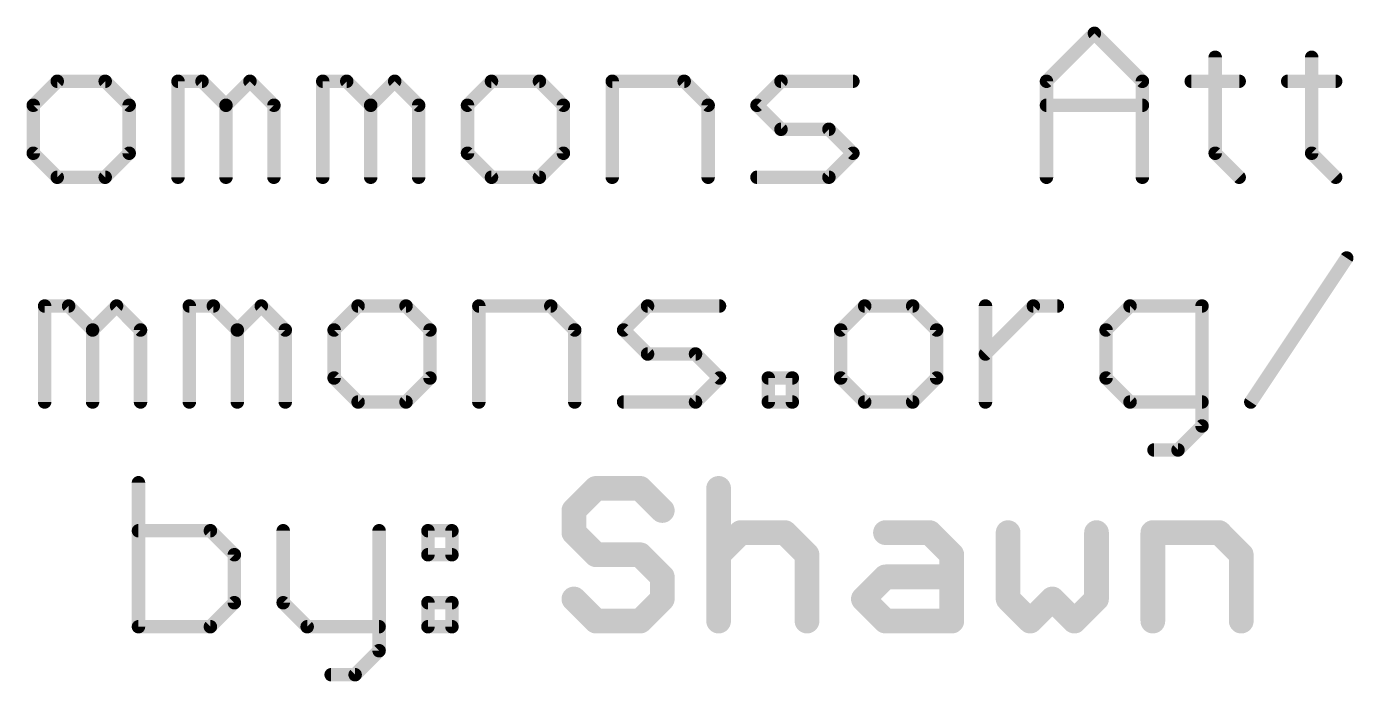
# Model space of a CAD drawing. Extents: x -36 to 72, y -18 to 26.
# Drawn here: x 9.19 to 24.2, y -18.32 to -10.92 of the extents above; entities that cross this region are included whole.
import ezdxf

# ---------------------------------------------------------------- set-up
doc = ezdxf.new("R2010")
doc.units = 0
doc.layers.add('51', color=53, linetype='CONTINUOUS')

msp = doc.modelspace()

# ---------------------------------------------------------------- linework, layer by layer
at = {"layer": '51'}
for points, const_width in [([(20.7252, -11.5391), (21.2676, -10.9968)], 0.1524), ([(21.2676, -10.9968), (21.8099, -11.5391)], 0.1524), ([(22.6335, -11.268), (22.6335, -12.3526)], 0.1524), ([(23.725, -11.268), (23.725, -12.3526)], 0.1524), ([(9.5363, -11.5391), (9.2651, -11.8103)], 0.1524), ([(10.0786, -11.5391), (9.5363, -11.5391)], 0.1524), ([(10.3498, -11.8103), (10.0786, -11.5391)], 0.1524), ([(10.9023, -12.6238), (10.9023, -11.5391)], 0.1524), ([(10.9023, -11.5391), (11.1735, -11.5391)], 0.1524), ([(11.1735, -11.5391), (11.4446, -11.8103)], 0.1524), ([(11.4446, -11.8103), (11.7158, -11.5391)], 0.1524), ([(11.7158, -11.5391), (11.987, -11.8103)], 0.1524), ([(12.5395, -12.6238), (12.5395, -11.5391)], 0.1524), ([(12.5395, -11.5391), (12.8106, -11.5391)], 0.1524), ([(12.8106, -11.5391), (13.0818, -11.8103)], 0.1524), ([(13.0818, -11.8103), (13.3529, -11.5391)], 0.1524), ([(13.3529, -11.5391), (13.6241, -11.8103)], 0.1524), ([(14.4478, -11.5391), (14.1766, -11.8103)], 0.1524), ([(14.9901, -11.5391), (14.4478, -11.5391)], 0.1524), ([(15.2613, -11.8103), (14.9901, -11.5391)], 0.1524), ([(15.8138, -12.6238), (15.8138, -11.5391)], 0.1524), ([(15.8138, -11.5391), (16.6273, -11.5391)], 0.1524), ([(16.6273, -11.5391), (16.8984, -11.8103)], 0.1524), ([(17.4509, -11.8103), (17.7221, -11.5391)], 0.1524), ([(17.7221, -11.5391), (18.5356, -11.5391)], 0.1524), ([(20.7252, -12.6238), (20.7252, -11.5391)], 0.1524), ([(21.8099, -11.5391), (21.8099, -12.6238)], 0.1524), ([(22.3624, -11.5391), (22.9047, -11.5391)], 0.1524), ([(23.4538, -11.5391), (23.9962, -11.5391)], 0.1524), ([(9.2651, -11.8103), (9.2651, -12.3526)], 0.1524), ([(10.3498, -12.3526), (10.3498, -11.8103)], 0.1524), ([(11.4446, -11.8103), (11.4446, -12.6238)], 0.1524), ([(11.987, -11.8103), (11.987, -12.6238)], 0.1524), ([(13.0818, -11.8103), (13.0818, -12.6238)], 0.1524), ([(13.6241, -11.8103), (13.6241, -12.6238)], 0.1524), ([(14.1766, -11.8103), (14.1766, -12.3526)], 0.1524), ([(15.2613, -12.3526), (15.2613, -11.8103)], 0.1524), ([(16.8984, -11.8103), (16.8984, -12.6238)], 0.1524), ([(17.7221, -12.0815), (17.4509, -11.8103)], 0.1524), ([(20.7252, -11.8103), (21.8099, -11.8103)], 0.1524), ([(18.2644, -12.0815), (17.7221, -12.0815)], 0.1524), ([(18.5356, -12.3526), (18.2644, -12.0815)], 0.1524), ([(9.2651, -12.3526), (9.5363, -12.6238)], 0.1524), ([(10.0786, -12.6238), (10.3498, -12.3526)], 0.1524), ([(14.1766, -12.3526), (14.4478, -12.6238)], 0.1524), ([(14.9901, -12.6238), (15.2613, -12.3526)], 0.1524), ([(18.2644, -12.6238), (18.5356, -12.3526)], 0.1524), ([(22.6335, -12.3526), (22.9047, -12.6238)], 0.1524), ([(23.725, -12.3526), (23.9962, -12.6238)], 0.1524), ([(9.5363, -12.6238), (10.0786, -12.6238)], 0.1524), ([(14.4478, -12.6238), (14.9901, -12.6238)], 0.1524), ([(17.4509, -12.6238), (18.2644, -12.6238)], 0.1524), ([(23.0365, -15.1638), (24.1212, -13.5368)], 0.1524), ([(9.3935, -15.1638), (9.3935, -14.0791)], 0.1524), ([(9.3935, -14.0791), (9.6647, -14.0791)], 0.1524), ([(9.6647, -14.0791), (9.9359, -14.3503)], 0.1524), ([(9.9359, -14.3503), (10.207, -14.0791)], 0.1524), ([(10.207, -14.0791), (10.4782, -14.3503)], 0.1524), ([(11.0307, -15.1638), (11.0307, -14.0791)], 0.1524), ([(11.0307, -14.0791), (11.3019, -14.0791)], 0.1524), ([(11.3019, -14.0791), (11.573, -14.3503)], 0.1524), ([(11.573, -14.3503), (11.8442, -14.0791)], 0.1524), ([(11.8442, -14.0791), (12.1154, -14.3503)], 0.1524), ([(12.939, -14.0791), (12.6679, -14.3503)], 0.1524), ([(13.4814, -14.0791), (12.939, -14.0791)], 0.1524), ([(13.7525, -14.3503), (13.4814, -14.0791)], 0.1524), ([(14.305, -15.1638), (14.305, -14.0791)], 0.1524), ([(14.305, -14.0791), (15.1185, -14.0791)], 0.1524), ([(15.1185, -14.0791), (15.3897, -14.3503)], 0.1524), ([(15.9422, -14.3503), (16.2133, -14.0791)], 0.1524), ([(16.2133, -14.0791), (17.0268, -14.0791)], 0.1524), ([(18.6691, -14.0791), (18.3979, -14.3503)], 0.1524), ([(19.2114, -14.0791), (18.6691, -14.0791)], 0.1524), ([(19.4826, -14.3503), (19.2114, -14.0791)], 0.1524), ([(20.0351, -15.1638), (20.0351, -14.0791)], 0.1524), ([(20.0351, -14.6215), (20.5774, -14.0791)], 0.1524), ([(20.5774, -14.0791), (20.8486, -14.0791)], 0.1524), ([(21.6705, -14.0791), (21.3994, -14.3503)], 0.1524), ([(22.484, -14.0791), (21.6705, -14.0791)], 0.1524), ([(22.484, -15.435), (22.484, -14.0791)], 0.1524), ([(9.9359, -14.3503), (9.9359, -15.1638)], 0.1524), ([(10.4782, -14.3503), (10.4782, -15.1638)], 0.1524), ([(11.573, -14.3503), (11.573, -15.1638)], 0.1524), ([(12.1154, -14.3503), (12.1154, -15.1638)], 0.1524), ([(12.6679, -14.3503), (12.6679, -14.8926)], 0.1524), ([(13.7525, -14.8926), (13.7525, -14.3503)], 0.1524), ([(15.3897, -14.3503), (15.3897, -15.1638)], 0.1524), ([(16.2133, -14.6215), (15.9422, -14.3503)], 0.1524), ([(18.3979, -14.3503), (18.3979, -14.8926)], 0.1524), ([(19.4826, -14.8926), (19.4826, -14.3503)], 0.1524), ([(21.3994, -14.3503), (21.3994, -14.8926)], 0.1524), ([(16.7557, -14.6215), (16.2133, -14.6215)], 0.1524), ([(17.0268, -14.8926), (16.7557, -14.6215)], 0.1524), ([(12.6679, -14.8926), (12.939, -15.1638)], 0.1524), ([(13.4814, -15.1638), (13.7525, -14.8926)], 0.1524), ([(16.7557, -15.1638), (17.0268, -14.8926)], 0.1524), ([(17.5793, -15.1638), (17.5793, -14.8926)], 0.1524), ([(17.5793, -14.8926), (17.8505, -14.8926)], 0.1524), ([(17.8505, -14.8926), (17.8505, -15.1638)], 0.1524), ([(18.3979, -14.8926), (18.6691, -15.1638)], 0.1524), ([(19.2114, -15.1638), (19.4826, -14.8926)], 0.1524), ([(21.3994, -14.8926), (21.6705, -15.1638)], 0.1524), ([(12.939, -15.1638), (13.4814, -15.1638)], 0.1524), ([(15.9422, -15.1638), (16.7557, -15.1638)], 0.1524), ([(17.8505, -15.1638), (17.5793, -15.1638)], 0.1524), ([(18.6691, -15.1638), (19.2114, -15.1638)], 0.1524), ([(21.6705, -15.1638), (22.484, -15.1638)], 0.1524), ([(22.2128, -15.7061), (22.484, -15.435)], 0.1524), ([(21.9417, -15.7061), (22.2128, -15.7061)], 0.1524), ([(10.4549, -16.0768), (10.4549, -17.7038)], 0.1524), ([(15.6297, -16.1404), (15.3797, -16.3904)], 0.2794), ([(16.1296, -16.1404), (15.6297, -16.1404)], 0.2794), ([(16.3796, -16.3904), (16.1296, -16.1404)], 0.2794), ([(17.0169, -16.1404), (17.0169, -17.6403)], 0.2794), ([(15.3797, -16.3904), (15.3797, -16.6404)], 0.2794), ([(15.3797, -16.6404), (15.6297, -16.8904)], 0.2794), ([(17.0169, -16.8904), (17.2668, -16.6404)], 0.2794), ([(17.2668, -16.6404), (17.7668, -16.6404)], 0.2794), ([(17.7668, -16.6404), (18.0168, -16.8904)], 0.2794), ([(18.904, -16.6404), (19.404, -16.6404)], 0.2794), ([(19.404, -16.6404), (19.6539, -16.8904)], 0.2794), ([(20.2912, -16.6404), (20.2912, -17.3903)], 0.2794), ([(21.2911, -17.3903), (21.2911, -16.6404)], 0.2794), ([(21.9283, -17.6403), (21.9283, -16.6404)], 0.2794), ([(21.9283, -16.6404), (22.6783, -16.6404)], 0.2794), ([(22.6783, -16.6404), (22.9282, -16.8904)], 0.2794), ([(11.2684, -16.6191), (10.4549, -16.6191)], 0.1524), ([(11.5395, -16.8903), (11.2684, -16.6191)], 0.1524), ([(12.092, -16.6191), (12.092, -17.4326)], 0.1524), ([(13.1767, -16.6191), (13.1767, -17.975)], 0.1524), ([(13.7292, -16.6191), (14.0004, -16.6191)], 0.1524), ([(13.7292, -16.8903), (13.7292, -16.6191)], 0.1524), ([(14.0004, -16.6191), (14.0004, -16.8903)], 0.1524), ([(15.6297, -16.8904), (16.1296, -16.8904)], 0.2794), ([(16.1296, -16.8904), (16.3796, -17.1403)], 0.2794), ([(18.0168, -16.8904), (18.0168, -17.6403)], 0.2794), ([(19.6539, -16.8904), (19.6539, -17.6403)], 0.2794), ([(22.9282, -16.8904), (22.9282, -17.6403)], 0.2794), ([(11.5395, -17.4326), (11.5395, -16.8903)], 0.1524), ([(14.0004, -16.8903), (13.7292, -16.8903)], 0.1524), ([(16.3796, -17.1403), (16.3796, -17.3903)], 0.2794), ([(18.654, -17.3903), (18.904, -17.1403)], 0.2794), ([(18.904, -17.1403), (19.6539, -17.1403)], 0.2794), ([(15.6297, -17.6403), (15.3797, -17.3903)], 0.2794), ([(16.3796, -17.3903), (16.1296, -17.6403)], 0.2794), ([(18.904, -17.6403), (18.654, -17.3903)], 0.2794), ([(20.2912, -17.3903), (20.5411, -17.6403)], 0.2794), ([(20.5411, -17.6403), (20.7911, -17.3903)], 0.2794), ([(20.7911, -17.3903), (21.0411, -17.6403)], 0.2794), ([(21.0411, -17.6403), (21.2911, -17.3903)], 0.2794), ([(11.2684, -17.7038), (11.5395, -17.4326)], 0.1524), ([(12.092, -17.4326), (12.3632, -17.7038)], 0.1524), ([(13.7292, -17.4326), (14.0004, -17.4326)], 0.1524), ([(13.7292, -17.7038), (13.7292, -17.4326)], 0.1524), ([(14.0004, -17.4326), (14.0004, -17.7038)], 0.1524), ([(16.1296, -17.6403), (15.6297, -17.6403)], 0.2794), ([(19.6539, -17.6403), (18.904, -17.6403)], 0.2794), ([(10.4549, -17.7038), (11.2684, -17.7038)], 0.1524), ([(12.3632, -17.7038), (13.1767, -17.7038)], 0.1524), ([(14.0004, -17.7038), (13.7292, -17.7038)], 0.1524), ([(13.1767, -17.975), (12.9055, -18.2461)], 0.1524), ([(12.9055, -18.2461), (12.6344, -18.2461)], 0.1524)]:
    msp.add_lwpolyline(points, dxfattribs=dict(at, const_width=const_width))
for points, const_width in [([(21.2945, -10.9699, 1), (21.2406, -11.0238)], 0.0762), ([(21.2945, -11.0238, 1), (21.2406, -10.9699)], 0.0762), ([(22.6716, -11.268, 1), (22.5954, -11.268)], 0.0762), ([(23.7631, -11.268, 1), (23.6869, -11.268)], 0.0762), ([(9.5363, -11.501, 1), (9.5363, -11.5772)], 0.0762), ([(9.5632, -11.5661, 1), (9.5094, -11.5122)], 0.0762), ([(10.1056, -11.5122, 1), (10.0517, -11.5661)], 0.0762), ([(10.0786, -11.5772, 1), (10.0786, -11.501)], 0.0762), ([(10.9404, -11.5391, 1), (10.8642, -11.5391)], 0.0762), ([(10.9023, -11.501, 1), (10.9023, -11.5772)], 0.0762), ([(11.2004, -11.5122, 1), (11.1465, -11.5661)], 0.0762), ([(11.1735, -11.5772, 1), (11.1735, -11.501)], 0.0762), ([(11.7427, -11.5122, 1), (11.6888, -11.5661)], 0.0762), ([(11.7427, -11.5661, 1), (11.6888, -11.5122)], 0.0762), ([(12.5776, -11.5391, 1), (12.5014, -11.5391)], 0.0762), ([(12.5395, -11.501, 1), (12.5395, -11.5772)], 0.0762), ([(12.8376, -11.5122, 1), (12.7837, -11.5661)], 0.0762), ([(12.8106, -11.5772, 1), (12.8106, -11.501)], 0.0762), ([(13.3799, -11.5122, 1), (13.326, -11.5661)], 0.0762), ([(13.3799, -11.5661, 1), (13.326, -11.5122)], 0.0762), ([(14.4478, -11.501, 1), (14.4478, -11.5772)], 0.0762), ([(14.4747, -11.5661, 1), (14.4208, -11.5122)], 0.0762), ([(15.017, -11.5122, 1), (14.9632, -11.5661)], 0.0762), ([(14.9901, -11.5772, 1), (14.9901, -11.501)], 0.0762), ([(15.8519, -11.5391, 1), (15.7757, -11.5391)], 0.0762), ([(15.8138, -11.501, 1), (15.8138, -11.5772)], 0.0762), ([(16.6542, -11.5122, 1), (16.6003, -11.5661)], 0.0762), ([(16.6273, -11.5772, 1), (16.6273, -11.501)], 0.0762), ([(17.7221, -11.501, 1), (17.7221, -11.5772)], 0.0762), ([(17.749, -11.5661, 1), (17.6951, -11.5122)], 0.0762), ([(18.5356, -11.5772, 1), (18.5356, -11.501)], 0.0762), ([(20.7633, -11.5391, 1), (20.6871, -11.5391)], 0.0762), ([(20.6983, -11.5122, 1), (20.7522, -11.5661)], 0.0762), ([(21.848, -11.5391, 1), (21.7718, -11.5391)], 0.0762), ([(21.7829, -11.5661, 1), (21.8368, -11.5122)], 0.0762), ([(22.3624, -11.501, 1), (22.3624, -11.5772)], 0.0762), ([(22.9047, -11.5772, 1), (22.9047, -11.501)], 0.0762), ([(23.4538, -11.501, 1), (23.4538, -11.5772)], 0.0762), ([(23.9962, -11.5772, 1), (23.9962, -11.501)], 0.0762), ([(9.3032, -11.8103, 1), (9.227, -11.8103)], 0.0762), ([(9.2382, -11.7834, 1), (9.2921, -11.8372)], 0.0762), ([(10.3879, -11.8103, 1), (10.3117, -11.8103)], 0.0762), ([(10.3229, -11.8372, 1), (10.3767, -11.7834)], 0.0762), ([(11.4827, -11.8103, 1), (11.4065, -11.8103)], 0.0762), ([(11.4177, -11.7834, 1), (11.4716, -11.8372)], 0.0762), ([(11.4177, -11.8372, 1), (11.4716, -11.7834)], 0.0762), ([(12.0251, -11.8103, 1), (11.9489, -11.8103)], 0.0762), ([(11.96, -11.8372, 1), (12.0139, -11.7834)], 0.0762), ([(13.1199, -11.8103, 1), (13.0437, -11.8103)], 0.0762), ([(13.0548, -11.7834, 1), (13.1087, -11.8372)], 0.0762), ([(13.0548, -11.8372, 1), (13.1087, -11.7834)], 0.0762), ([(13.6622, -11.8103, 1), (13.586, -11.8103)], 0.0762), ([(13.5972, -11.8372, 1), (13.6511, -11.7834)], 0.0762), ([(14.2147, -11.8103, 1), (14.1385, -11.8103)], 0.0762), ([(14.1497, -11.7834, 1), (14.2035, -11.8372)], 0.0762), ([(15.2994, -11.8103, 1), (15.2232, -11.8103)], 0.0762), ([(15.2343, -11.8372, 1), (15.2882, -11.7834)], 0.0762), ([(16.9365, -11.8103, 1), (16.8603, -11.8103)], 0.0762), ([(16.8715, -11.8372, 1), (16.9254, -11.7834)], 0.0762), ([(17.4779, -11.7834, 1), (17.424, -11.8372)], 0.0762), ([(17.424, -11.7834, 1), (17.4779, -11.8372)], 0.0762), ([(20.7252, -11.7722, 1), (20.7252, -11.8484)], 0.0762), ([(21.8099, -11.8484, 1), (21.8099, -11.7722)], 0.0762), ([(17.7221, -12.0434, 1), (17.7221, -12.1196)], 0.0762), ([(18.2914, -12.0545, 1), (18.2375, -12.1084)], 0.0762), ([(18.2644, -12.1196, 1), (18.2644, -12.0434)], 0.0762), ([(17.6951, -12.1084, 1), (17.749, -12.0545)], 0.0762), ([(9.2921, -12.3257, 1), (9.2382, -12.3796)], 0.0762), ([(10.3767, -12.3796, 1), (10.3229, -12.3257)], 0.0762), ([(14.2035, -12.3257, 1), (14.1497, -12.3796)], 0.0762), ([(15.2882, -12.3796, 1), (15.2343, -12.3257)], 0.0762), ([(18.5625, -12.3796, 1), (18.5086, -12.3257)], 0.0762), ([(18.5086, -12.3796, 1), (18.5625, -12.3257)], 0.0762), ([(22.6605, -12.3257, 1), (22.6066, -12.3796)], 0.0762), ([(23.7519, -12.3257, 1), (23.698, -12.3796)], 0.0762), ([(9.227, -12.3526, 1), (9.3032, -12.3526)], 0.0762), ([(10.3117, -12.3526, 1), (10.3879, -12.3526)], 0.0762), ([(14.1385, -12.3526, 1), (14.2147, -12.3526)], 0.0762), ([(15.2232, -12.3526, 1), (15.2994, -12.3526)], 0.0762), ([(22.5954, -12.3526, 1), (22.6716, -12.3526)], 0.0762), ([(23.6869, -12.3526, 1), (23.7631, -12.3526)], 0.0762), ([(9.5363, -12.5857, 1), (9.5363, -12.6619)], 0.0762), ([(9.5094, -12.6507, 1), (9.5632, -12.5969)], 0.0762), ([(10.0517, -12.5969, 1), (10.1056, -12.6507)], 0.0762), ([(10.0786, -12.6619, 1), (10.0786, -12.5857)], 0.0762), ([(10.8642, -12.6238, 1), (10.9404, -12.6238)], 0.0762), ([(11.4065, -12.6238, 1), (11.4827, -12.6238)], 0.0762), ([(11.9489, -12.6238, 1), (12.0251, -12.6238)], 0.0762), ([(12.5014, -12.6238, 1), (12.5776, -12.6238)], 0.0762), ([(13.0437, -12.6238, 1), (13.1199, -12.6238)], 0.0762), ([(13.586, -12.6238, 1), (13.6622, -12.6238)], 0.0762), ([(14.4478, -12.5857, 1), (14.4478, -12.6619)], 0.0762), ([(14.4208, -12.6507, 1), (14.4747, -12.5969)], 0.0762), ([(14.9632, -12.5969, 1), (15.017, -12.6507)], 0.0762), ([(14.9901, -12.6619, 1), (14.9901, -12.5857)], 0.0762), ([(15.7757, -12.6238, 1), (15.8519, -12.6238)], 0.0762), ([(16.8603, -12.6238, 1), (16.9365, -12.6238)], 0.0762), ([(17.4509, -12.5857, 1), (17.4509, -12.6619)], 0.0762), ([(18.2375, -12.5969, 1), (18.2914, -12.6507)], 0.0762), ([(18.2644, -12.6619, 1), (18.2644, -12.5857)], 0.0762), ([(20.6871, -12.6238, 1), (20.7633, -12.6238)], 0.0762), ([(21.7718, -12.6238, 1), (21.848, -12.6238)], 0.0762), ([(22.8778, -12.6507, 1), (22.9317, -12.5969)], 0.0762), ([(23.9692, -12.6507, 1), (24.0231, -12.5969)], 0.0762), ([(24.1529, -13.5579, 1), (24.0895, -13.5157)], 0.0762), ([(9.4316, -14.0791, 1), (9.3554, -14.0791)], 0.0762), ([(9.3935, -14.041, 1), (9.3935, -14.1172)], 0.0762), ([(9.6916, -14.0522, 1), (9.6378, -14.1061)], 0.0762), ([(9.6647, -14.1172, 1), (9.6647, -14.041)], 0.0762), ([(10.234, -14.0522, 1), (10.1801, -14.1061)], 0.0762), ([(10.234, -14.1061, 1), (10.1801, -14.0522)], 0.0762), ([(11.0688, -14.0791, 1), (10.9926, -14.0791)], 0.0762), ([(11.0307, -14.041, 1), (11.0307, -14.1172)], 0.0762), ([(11.3288, -14.0522, 1), (11.2749, -14.1061)], 0.0762), ([(11.3019, -14.1172, 1), (11.3019, -14.041)], 0.0762), ([(11.8711, -14.0522, 1), (11.8173, -14.1061)], 0.0762), ([(11.8711, -14.1061, 1), (11.8173, -14.0522)], 0.0762), ([(12.939, -14.041, 1), (12.939, -14.1172)], 0.0762), ([(12.966, -14.1061, 1), (12.9121, -14.0522)], 0.0762), ([(13.5083, -14.0522, 1), (13.4544, -14.1061)], 0.0762), ([(13.4814, -14.1172, 1), (13.4814, -14.041)], 0.0762), ([(14.3431, -14.0791, 1), (14.2669, -14.0791)], 0.0762), ([(14.305, -14.041, 1), (14.305, -14.1172)], 0.0762), ([(15.1454, -14.0522, 1), (15.0916, -14.1061)], 0.0762), ([(15.1185, -14.1172, 1), (15.1185, -14.041)], 0.0762), ([(16.2133, -14.041, 1), (16.2133, -14.1172)], 0.0762), ([(16.2403, -14.1061, 1), (16.1864, -14.0522)], 0.0762), ([(17.0268, -14.1172, 1), (17.0268, -14.041)], 0.0762), ([(18.6691, -14.041, 1), (18.6691, -14.1172)], 0.0762), ([(18.696, -14.1061, 1), (18.6421, -14.0522)], 0.0762), ([(19.2383, -14.0522, 1), (19.1845, -14.1061)], 0.0762), ([(19.2114, -14.1172, 1), (19.2114, -14.041)], 0.0762), ([(20.0732, -14.0791, 1), (19.997, -14.0791)], 0.0762), ([(20.5774, -14.041, 1), (20.5774, -14.1172)], 0.0762), ([(20.6043, -14.1061, 1), (20.5504, -14.0522)], 0.0762), ([(20.8486, -14.1172, 1), (20.8486, -14.041)], 0.0762), ([(21.6705, -14.041, 1), (21.6705, -14.1172)], 0.0762), ([(21.6975, -14.1061, 1), (21.6436, -14.0522)], 0.0762), ([(22.5221, -14.0791, 1), (22.4459, -14.0791)], 0.0762), ([(22.484, -14.1172, 1), (22.484, -14.041)], 0.0762), ([(9.974, -14.3503, 1), (9.8978, -14.3503)], 0.0762), ([(9.9089, -14.3234, 1), (9.9628, -14.3772)], 0.0762), ([(9.9089, -14.3772, 1), (9.9628, -14.3234)], 0.0762), ([(10.5163, -14.3503, 1), (10.4401, -14.3503)], 0.0762), ([(10.4513, -14.3772, 1), (10.5051, -14.3234)], 0.0762), ([(11.6111, -14.3503, 1), (11.5349, -14.3503)], 0.0762), ([(11.5461, -14.3234, 1), (11.6, -14.3772)], 0.0762), ([(11.5461, -14.3772, 1), (11.6, -14.3234)], 0.0762), ([(12.1535, -14.3503, 1), (12.0773, -14.3503)], 0.0762), ([(12.0884, -14.3772, 1), (12.1423, -14.3234)], 0.0762), ([(12.706, -14.3503, 1), (12.6298, -14.3503)], 0.0762), ([(12.6409, -14.3234, 1), (12.6948, -14.3772)], 0.0762), ([(13.7906, -14.3503, 1), (13.7144, -14.3503)], 0.0762), ([(13.7256, -14.3772, 1), (13.7795, -14.3234)], 0.0762), ([(15.4278, -14.3503, 1), (15.3516, -14.3503)], 0.0762), ([(15.3627, -14.3772, 1), (15.4166, -14.3234)], 0.0762), ([(15.9691, -14.3234, 1), (15.9152, -14.3772)], 0.0762), ([(15.9152, -14.3234, 1), (15.9691, -14.3772)], 0.0762), ([(18.436, -14.3503, 1), (18.3598, -14.3503)], 0.0762), ([(18.371, -14.3234, 1), (18.4248, -14.3772)], 0.0762), ([(19.5207, -14.3503, 1), (19.4445, -14.3503)], 0.0762), ([(19.4556, -14.3772, 1), (19.5095, -14.3234)], 0.0762), ([(21.4375, -14.3503, 1), (21.3613, -14.3503)], 0.0762), ([(21.3724, -14.3234, 1), (21.4263, -14.3772)], 0.0762), ([(16.2133, -14.5834, 1), (16.2133, -14.6596)], 0.0762), ([(16.1864, -14.6484, 1), (16.2403, -14.5945)], 0.0762), ([(16.7826, -14.5945, 1), (16.7287, -14.6484)], 0.0762), ([(16.7557, -14.6596, 1), (16.7557, -14.5834)], 0.0762), ([(20.0081, -14.5945, 1), (20.062, -14.6484)], 0.0762), ([(12.6948, -14.8657, 1), (12.6409, -14.9196)], 0.0762), ([(12.6298, -14.8926, 1), (12.706, -14.8926)], 0.0762), ([(13.7144, -14.8926, 1), (13.7906, -14.8926)], 0.0762), ([(13.7795, -14.9196, 1), (13.7256, -14.8657)], 0.0762), ([(17.0538, -14.9196, 1), (16.9999, -14.8657)], 0.0762), ([(16.9999, -14.9196, 1), (17.0538, -14.8657)], 0.0762), ([(17.6174, -14.8926, 1), (17.5412, -14.8926)], 0.0762), ([(17.5793, -14.8545, 1), (17.5793, -14.9307)], 0.0762), ([(17.8886, -14.8926, 1), (17.8124, -14.8926)], 0.0762), ([(17.8505, -14.9307, 1), (17.8505, -14.8545)], 0.0762), ([(18.4248, -14.8657, 1), (18.371, -14.9196)], 0.0762), ([(18.3598, -14.8926, 1), (18.436, -14.8926)], 0.0762), ([(19.4445, -14.8926, 1), (19.5207, -14.8926)], 0.0762), ([(19.5095, -14.9196, 1), (19.4556, -14.8657)], 0.0762), ([(21.4263, -14.8657, 1), (21.3724, -14.9196)], 0.0762), ([(21.3613, -14.8926, 1), (21.4375, -14.8926)], 0.0762), ([(9.3554, -15.1638, 1), (9.4316, -15.1638)], 0.0762), ([(9.8978, -15.1638, 1), (9.974, -15.1638)], 0.0762), ([(10.4401, -15.1638, 1), (10.5163, -15.1638)], 0.0762), ([(10.9926, -15.1638, 1), (11.0688, -15.1638)], 0.0762), ([(11.5349, -15.1638, 1), (11.6111, -15.1638)], 0.0762), ([(12.0773, -15.1638, 1), (12.1535, -15.1638)], 0.0762), ([(12.939, -15.1257, 1), (12.939, -15.2019)], 0.0762), ([(12.9121, -15.1907, 1), (12.966, -15.1369)], 0.0762), ([(13.4544, -15.1369, 1), (13.5083, -15.1907)], 0.0762), ([(13.4814, -15.2019, 1), (13.4814, -15.1257)], 0.0762), ([(14.2669, -15.1638, 1), (14.3431, -15.1638)], 0.0762), ([(15.3516, -15.1638, 1), (15.4278, -15.1638)], 0.0762), ([(15.9422, -15.1257, 1), (15.9422, -15.2019)], 0.0762), ([(16.7287, -15.1369, 1), (16.7826, -15.1907)], 0.0762), ([(16.7557, -15.2019, 1), (16.7557, -15.1257)], 0.0762), ([(17.5793, -15.1257, 1), (17.5793, -15.2019)], 0.0762), ([(17.5412, -15.1638, 1), (17.6174, -15.1638)], 0.0762), ([(17.8124, -15.1638, 1), (17.8886, -15.1638)], 0.0762), ([(17.8505, -15.2019, 1), (17.8505, -15.1257)], 0.0762), ([(18.6691, -15.1257, 1), (18.6691, -15.2019)], 0.0762), ([(18.6421, -15.1907, 1), (18.696, -15.1369)], 0.0762), ([(19.1845, -15.1369, 1), (19.2383, -15.1907)], 0.0762), ([(19.2114, -15.2019, 1), (19.2114, -15.1257)], 0.0762), ([(19.997, -15.1638, 1), (20.0732, -15.1638)], 0.0762), ([(21.6705, -15.1257, 1), (21.6705, -15.2019)], 0.0762), ([(21.6436, -15.1907, 1), (21.6975, -15.1369)], 0.0762), ([(22.484, -15.2019, 1), (22.484, -15.1257)], 0.0762), ([(23.0048, -15.1427, 1), (23.0682, -15.1849)], 0.0762), ([(22.4459, -15.435, 1), (22.5221, -15.435)], 0.0762), ([(22.511, -15.4619, 1), (22.4571, -15.408)], 0.0762), ([(21.9417, -15.668, 1), (21.9417, -15.7442)], 0.0762), ([(22.1859, -15.6792, 1), (22.2398, -15.7331)], 0.0762), ([(22.2128, -15.7442, 1), (22.2128, -15.668)], 0.0762), ([(10.493, -16.0768, 1), (10.4168, -16.0768)], 0.0762), ([(15.6297, -16.0706, 1), (15.6297, -16.2103)], 0.1397), ([(15.6791, -16.1898, 1), (15.5803, -16.091)], 0.1397), ([(16.179, -16.091, 1), (16.0802, -16.1898)], 0.1397), ([(16.1296, -16.2103, 1), (16.1296, -16.0706)], 0.1397), ([(17.0867, -16.1404, 1), (16.947, -16.1404)], 0.1397), ([(15.3303, -16.341, 1), (15.4291, -16.4398)], 0.1397), ([(15.4496, -16.3904, 1), (15.3099, -16.3904)], 0.1397), ([(16.3302, -16.4398, 1), (16.429, -16.341)], 0.1397), ([(15.4291, -16.591, 1), (15.3303, -16.6898)], 0.1397), ([(17.2668, -16.5705, 1), (17.2668, -16.7102)], 0.1397), ([(17.3162, -16.6898, 1), (17.2174, -16.591)], 0.1397), ([(17.8162, -16.591, 1), (17.7174, -16.6898)], 0.1397), ([(17.7668, -16.7102, 1), (17.7668, -16.5705)], 0.1397), ([(18.904, -16.5705, 1), (18.904, -16.7102)], 0.1397), ([(19.4533, -16.591, 1), (19.3546, -16.6898)], 0.1397), ([(19.404, -16.7102, 1), (19.404, -16.5705)], 0.1397), ([(20.361, -16.6404, 1), (20.2213, -16.6404)], 0.1397), ([(21.3609, -16.6404, 1), (21.2212, -16.6404)], 0.1397), ([(21.9283, -16.5705, 1), (21.9283, -16.7102)], 0.1397), ([(21.9982, -16.6404, 1), (21.8585, -16.6404)], 0.1397), ([(22.7277, -16.591, 1), (22.6289, -16.6898)], 0.1397), ([(22.6783, -16.7102, 1), (22.6783, -16.5705)], 0.1397), ([(10.4549, -16.581, 1), (10.4549, -16.6572)], 0.0762), ([(11.2953, -16.5922, 1), (11.2414, -16.6461)], 0.0762), ([(11.2684, -16.6572, 1), (11.2684, -16.581)], 0.0762), ([(12.1301, -16.6191, 1), (12.0539, -16.6191)], 0.0762), ([(13.2148, -16.6191, 1), (13.1386, -16.6191)], 0.0762), ([(13.7292, -16.581, 1), (13.7292, -16.6572)], 0.0762), ([(13.7673, -16.6191, 1), (13.6911, -16.6191)], 0.0762), ([(14.0385, -16.6191, 1), (13.9623, -16.6191)], 0.0762), ([(14.0004, -16.6572, 1), (14.0004, -16.581)], 0.0762), ([(15.3099, -16.6404, 1), (15.4496, -16.6404)], 0.1397), ([(15.6297, -16.8205, 1), (15.6297, -16.9602)], 0.1397), ([(15.5803, -16.9398, 1), (15.6791, -16.841)], 0.1397), ([(16.179, -16.841, 1), (16.0802, -16.9398)], 0.1397), ([(16.1296, -16.9602, 1), (16.1296, -16.8205)], 0.1397), ([(16.9675, -16.841, 1), (17.0662, -16.9398)], 0.1397), ([(18.0866, -16.8904, 1), (17.9469, -16.8904)], 0.1397), ([(17.9674, -16.9398, 1), (18.0662, -16.841)], 0.1397), ([(19.7238, -16.8904, 1), (19.5841, -16.8904)], 0.1397), ([(19.6045, -16.9398, 1), (19.7033, -16.841)], 0.1397), ([(22.9981, -16.8904, 1), (22.8584, -16.8904)], 0.1397), ([(22.8789, -16.9398, 1), (22.9776, -16.841)], 0.1397), ([(11.5776, -16.8903, 1), (11.5014, -16.8903)], 0.0762), ([(11.5126, -16.9172, 1), (11.5665, -16.8634)], 0.0762), ([(13.7292, -16.8522, 1), (13.7292, -16.9284)], 0.0762), ([(13.6911, -16.8903, 1), (13.7673, -16.8903)], 0.0762), ([(13.9623, -16.8903, 1), (14.0385, -16.8903)], 0.0762), ([(14.0004, -16.9284, 1), (14.0004, -16.8522)], 0.0762), ([(16.4495, -17.1403, 1), (16.3098, -17.1403)], 0.1397), ([(16.3302, -17.1897, 1), (16.429, -17.0909)], 0.1397), ([(18.904, -17.0705, 1), (18.904, -17.2102)], 0.1397), ([(18.9534, -17.1897, 1), (18.8546, -17.0909)], 0.1397), ([(19.6539, -17.2102, 1), (19.6539, -17.0705)], 0.1397), ([(15.4291, -17.3409, 1), (15.3303, -17.4397)], 0.1397), ([(16.429, -17.4397, 1), (16.3302, -17.3409)], 0.1397), ([(18.7034, -17.3409, 1), (18.6046, -17.4397)], 0.1397), ([(20.3406, -17.3409, 1), (20.2418, -17.4397)], 0.1397), ([(20.8405, -17.3409, 1), (20.7417, -17.4397)], 0.1397), ([(20.8405, -17.4397, 1), (20.7417, -17.3409)], 0.1397), ([(21.3405, -17.4397, 1), (21.2417, -17.3409)], 0.1397), ([(11.5014, -17.4326, 1), (11.5776, -17.4326)], 0.0762), ([(11.5665, -17.4596, 1), (11.5126, -17.4057)], 0.0762), ([(12.119, -17.4057, 1), (12.0651, -17.4596)], 0.0762), ([(12.0539, -17.4326, 1), (12.1301, -17.4326)], 0.0762), ([(13.7292, -17.3945, 1), (13.7292, -17.4707)], 0.0762), ([(13.7673, -17.4326, 1), (13.6911, -17.4326)], 0.0762), ([(14.0385, -17.4326, 1), (13.9623, -17.4326)], 0.0762), ([(14.0004, -17.4707, 1), (14.0004, -17.3945)], 0.0762), ([(16.3098, -17.3903, 1), (16.4495, -17.3903)], 0.1397), ([(18.6046, -17.3409, 1), (18.7034, -17.4397)], 0.1397), ([(20.2213, -17.3903, 1), (20.361, -17.3903)], 0.1397), ([(21.2212, -17.3903, 1), (21.3609, -17.3903)], 0.1397), ([(15.6297, -17.5705, 1), (15.6297, -17.7101)], 0.1397), ([(15.5803, -17.6897, 1), (15.6791, -17.5909)], 0.1397), ([(16.0802, -17.5909, 1), (16.179, -17.6897)], 0.1397), ([(16.1296, -17.7101, 1), (16.1296, -17.5705)], 0.1397), ([(18.904, -17.5705, 1), (18.904, -17.7101)], 0.1397), ([(18.8546, -17.6897, 1), (18.9534, -17.5909)], 0.1397), ([(19.6539, -17.7101, 1), (19.6539, -17.5705)], 0.1397), ([(20.4918, -17.5909, 1), (20.5905, -17.6897)], 0.1397), ([(20.4918, -17.6897, 1), (20.5905, -17.5909)], 0.1397), ([(20.9917, -17.5909, 1), (21.0905, -17.6897)], 0.1397), ([(20.9917, -17.6897, 1), (21.0905, -17.5909)], 0.1397), ([(10.4549, -17.6657, 1), (10.4549, -17.7419)], 0.0762), ([(10.4168, -17.7038, 1), (10.493, -17.7038)], 0.0762), ([(11.2414, -17.6769, 1), (11.2953, -17.7307)], 0.0762), ([(11.2684, -17.7419, 1), (11.2684, -17.6657)], 0.0762), ([(12.3632, -17.6657, 1), (12.3632, -17.7419)], 0.0762), ([(12.3363, -17.7307, 1), (12.3901, -17.6769)], 0.0762), ([(13.1767, -17.7419, 1), (13.1767, -17.6657)], 0.0762), ([(13.7292, -17.6657, 1), (13.7292, -17.7419)], 0.0762), ([(13.6911, -17.7038, 1), (13.7673, -17.7038)], 0.0762), ([(13.9623, -17.7038, 1), (14.0385, -17.7038)], 0.0762), ([(14.0004, -17.7419, 1), (14.0004, -17.6657)], 0.0762), ([(16.947, -17.6403, 1), (17.0867, -17.6403)], 0.1397), ([(17.9469, -17.6403, 1), (18.0866, -17.6403)], 0.1397), ([(19.5841, -17.6403, 1), (19.7238, -17.6403)], 0.1397), ([(21.8585, -17.6403, 1), (21.9982, -17.6403)], 0.1397), ([(22.8584, -17.6403, 1), (22.9981, -17.6403)], 0.1397), ([(13.1386, -17.975, 1), (13.2148, -17.975)], 0.0762), ([(13.2036, -18.0019, 1), (13.1498, -17.948)], 0.0762), ([(12.6344, -18.208, 1), (12.6344, -18.2842)], 0.0762), ([(12.8786, -18.2192, 1), (12.9325, -18.2731)], 0.0762), ([(12.9055, -18.2842, 1), (12.9055, -18.208)], 0.0762)]:
    msp.add_lwpolyline(points, format="xyb", dxfattribs=dict(at, const_width=const_width))

doc.saveas('drawing.dxf')
